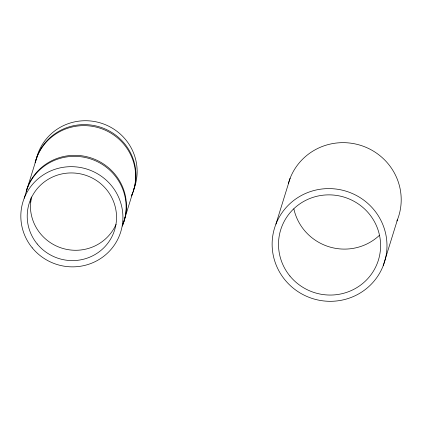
<?xml version="1.0" encoding="UTF-8"?>
<svg xmlns="http://www.w3.org/2000/svg" width="422" height="422" viewBox="0 0 422 422"><rect width="100%" height="100%" fill="white"/><g stroke="black" fill="none" stroke-linecap="round" stroke-linejoin="round"><path stroke-width="0.63" d="M24.196 198.271L27.393 187.943M27.71 186.909L36.899 157.227M123.071 223.913L132.26 194.225M275.914 224.145L290.141 178.195M383.192 265.77A57.54 56.242 17.2 0 0 320.504 189.193A57.54 56.242 17.2 0 0 284.966 279.907A57.54 56.242 17.2 0 0 383.192 265.77L397.418 219.825M288.326 183.654A57.54 56.242 17.2 0 1 362.145 145.848A57.54 56.242 17.2 0 1 396.938 221.001M379.436 235.307A51.146 49.991 17.2 0 1 329.002 246.77A51.146 49.991 17.2 0 1 293.854 208.837M36.777 157.279A51.146 49.991 17.2 0 1 102.451 123.577A51.146 49.991 17.2 0 1 133.289 190.522M35.58 161.151A51.146 49.991 17.2 0 1 101.881 127.671A51.146 49.991 17.2 0 1 131.564 195.592M35.089 162.823A51.146 49.991 17.2 0 1 100.927 128.483A51.146 49.991 17.2 0 1 131.511 196.03M26.248 191.24A51.146 49.991 17.2 0 1 92.376 158.387A51.146 49.991 17.2 0 1 122.322 225.712M30.806 202.212A44.753 43.746 17.2 0 1 31.112 199.063M26.306 191.013A51.146 49.991 17.2 0 1 92.371 159.537A51.146 49.991 17.2 0 1 122.259 226.15M116.061 224.383A44.753 43.746 17.2 0 1 61.575 248.057A44.753 43.746 17.2 0 1 31.339 196.958M289.919 276.025A51.146 49.991 17.2 0 0 377.231 263.46A51.146 49.991 17.2 0 0 321.511 195.391A51.146 49.991 17.2 0 0 289.919 276.025M37.194 243.953A44.753 43.746 17.2 0 0 113.592 232.96A44.753 43.746 17.2 0 0 64.835 173.4A44.753 43.746 17.2 0 0 37.194 243.953M32.241 247.835A51.146 49.991 17.2 0 0 119.553 235.27A51.146 49.991 17.2 0 0 63.833 167.202A51.146 49.991 17.2 0 0 32.241 247.835"/></g></svg>
